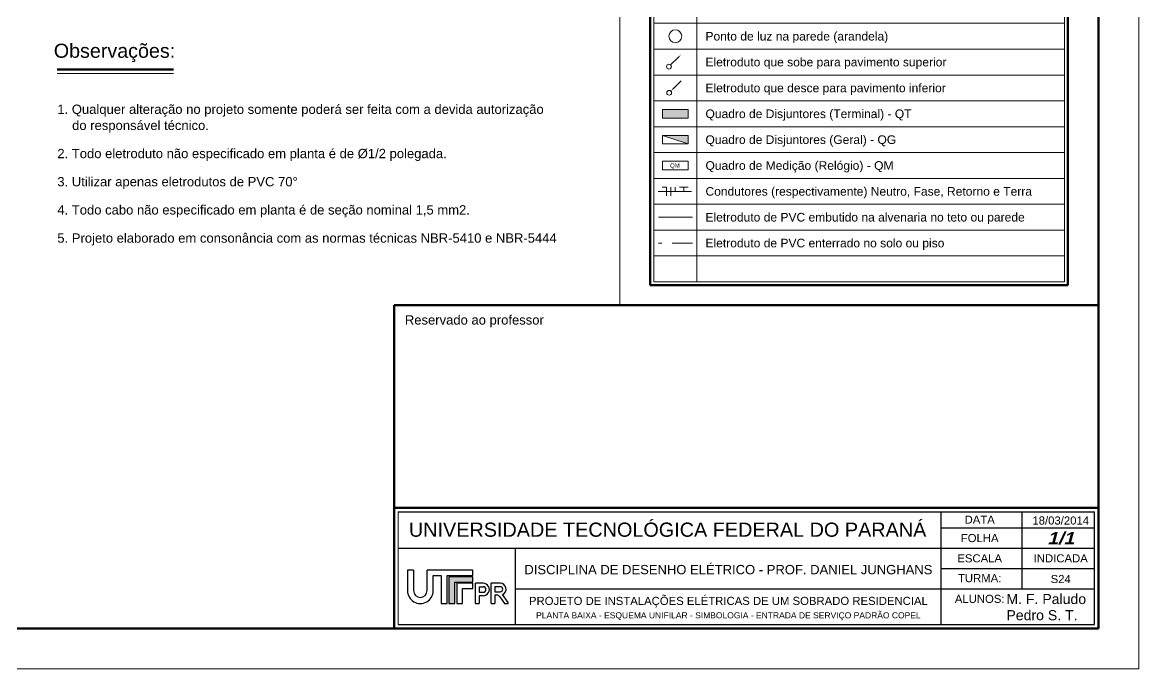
# Model space of a CAD drawing. Header units: millimetres. Extents: x 32795 to 62495, y 13907 to 34907.
# Drawn here: x 48627 to 62495, y 13907 to 21937 of the extents above; entities that cross this region are included whole.
import ezdxf
from ezdxf.enums import TextEntityAlignment as Align

# ---------------------------------------------------------------- set-up
doc = ezdxf.new("R2010")
doc.units = ezdxf.units.MM
doc.header["$LTSCALE"] = 10
doc.linetypes.add('DASHEDX2', pattern=[38.1, 25.4, -12.7])
doc.layers.get('0').update_dxf_attribs({"lineweight": 20})
doc.layers.add('FORMATO', color=7, linetype='Continuous', lineweight=20)
doc.layers.add('Paredes', color=7, linetype='Continuous', lineweight=20)
doc.styles.add('bold', font='')
doc.styles.add('Paludo', font='ARIAL.TTF', dxfattribs={"height": 100})
doc.styles.add('style1', font='ARIAL.TTF')
doc.styles.get('bold').set_extended_font_data('Arial Black', italic=True)

msp = doc.modelspace()

# ---------------------------------------------------------------- hatches: boundary and pattern name
for points in [[(56578.365, 20853.647), (56578.365, 20746.581), (56899.562, 20746.581), (56899.562, 20853.647)], [(56899.562, 20425.384), (56899.562, 20532.449), (56578.365, 20532.449)]]:
    msp.add_hatch(color=2).paths.add_polyline_path(points)
h = msp.add_hatch(color=256)
h.dxf.hatch_style = 1
h.paths.add_polyline_path([(53999.639, 14982.659), (54224.528, 14982.659), (54224.528, 15046.614), (53924.264, 15046.614), (53924.264, 14715.828), (53999.639, 14715.828)])

# ---------------------------------------------------------------- linework, layer by layer
for p, q in [((62494.971, 13906.604), (62494.971, 34906.604)), ((56049.248, 18424.153), (56049.248, 26066.853)), ((61994.971, 26066.853), (61994.971, 18424.153)), ((56471.299, 25778.676), (56471.299, 18712.33)), ((61572.92, 25778.676), (61572.92, 18712.33)), ((57006.628, 25457.478), (57006.628, 18712.33)), ((56471.299, 21924.305), (61572.92, 21924.305)), ((56471.299, 21603.108), (61572.92, 21603.108)), ((50507.122, 21298.808), (49061.968, 21298.808)), ((56471.299, 21281.91), (61572.92, 21281.91)), ((56471.299, 20960.713), (61572.92, 20960.713)), ((56471.299, 20639.515), (61572.92, 20639.515)), ((56471.299, 19354.725), (61572.92, 19354.725)), ((56471.299, 19033.527), (61572.92, 19033.527)), ((56471.299, 18712.33), (61572.92, 18712.33)), ((53295.316, 14456.949), (53295.316, 15856.546)), ((53924.264, 15046.614), (53924.264, 14715.828)), ((54224.528, 15046.614), (53924.264, 15046.614)), ((53999.639, 14715.828), (53999.639, 14982.659)), ((53999.639, 14982.659), (54224.528, 14982.659)), ((54224.528, 14982.659), (54224.528, 15046.614)), ((53924.264, 14715.828), (53999.639, 14715.828)), ((32794.971, 13906.604), (62494.971, 13906.604))]:
    msp.add_line(p, q)
at = {"color": 4, "lineweight": 100}
for p, q in [((61994.971, 14406.604), (61994.971, 34406.604)), ((50507.122, 21348.808), (49061.968, 21348.808)), ((53244.971, 18424.153), (61994.971, 18424.153)), ((53244.971, 18424.153), (53244.971, 15906.891)), ((61994.971, 18424.153), (61994.971, 15906.891)), ((53244.971, 14406.604), (53244.971, 15906.891)), ((53244.971, 15906.891), (61994.971, 15906.891)), ((34044.971, 14406.604), (61994.971, 14406.604)), ((53244.971, 14406.604), (61994.971, 14406.604))]:
    msp.add_line(p, q, dxfattribs=at)
at = {"lineweight": 100}
for p, q in [((56428.473, 25821.502), (56428.473, 18669.504)), ((61615.746, 25821.502), (61615.746, 18669.504)), ((56428.473, 18669.504), (61615.746, 18669.504)), ((61994.971, 18424.153), (56049.248, 18424.153))]:
    msp.add_line(p, q, dxfattribs=at)
at = {"color": 2}
for p, q in [((56771.008, 21496.44), (56681.125, 21406.557)), ((56810.346, 21209.731), (56720.463, 21119.848)), ((56720.463, 21119.848), (56810.346, 21209.731)), ((56899.562, 20425.384), (56578.365, 20532.449))]:
    msp.add_line(p, q, dxfattribs=at)
at = {"lineweight": -3}
for p, q in [((53295.316, 15856.546), (61944.626, 15856.546)), ((60041.576, 14456.949), (60041.576, 15856.546)), ((61048.481, 14899.987), (61048.481, 15856.546)), ((61944.626, 14456.949), (61944.626, 15856.546)), ((60041.576, 15655.165), (61952.321, 15655.165)), ((53295.316, 15403.439), (61944.626, 15403.439)), ((54755.327, 14456.949), (54755.327, 15403.439)), ((53411.32, 15131.411), (53411.32, 14874.002)), ((53487.737, 15131.411), (53411.32, 15131.411)), ((53487.737, 15131.411), (53487.737, 14876.123)), ((54224.528, 15131.411), (53655.473, 15131.411)), ((53655.473, 14876.123), (53655.473, 15131.411)), ((54224.528, 15064.335), (54224.528, 15131.411)), ((60041.576, 15151.713), (61944.626, 15151.713)), ((60041.576, 15151.713), (61944.626, 15151.713)), ((53731.904, 15064.335), (53830.842, 15064.335)), ((53731.904, 14876.123), (53731.904, 15064.335)), ((53830.842, 15064.335), (53830.842, 14715.828)), ((53905.155, 14715.828), (53905.155, 15064.335)), ((53905.155, 15064.335), (54224.528, 15064.335)), ((53924.264, 15046.614), (53924.264, 14715.828)), ((54224.528, 15046.614), (53924.264, 15046.614)), ((53999.639, 14715.828), (53999.639, 14982.659)), ((53999.639, 14982.659), (54224.528, 14982.659)), ((54224.528, 14982.659), (54224.528, 15046.614)), ((54224.528, 14967.42), (54025.118, 14967.42)), ((54025.118, 14967.42), (54025.118, 14715.828)), ((54094.123, 14715.828), (54094.123, 14900.983)), ((54094.123, 14900.983), (54224.528, 14900.983)), ((54224.528, 14900.983), (54224.528, 14967.42)), ((54256.551, 14715.828), (54256.551, 14967.42)), ((54353.159, 14967.42), (54256.551, 14967.42)), ((54301.139, 14925.38), (54301.139, 14855.371)), ((54301.139, 14925.38), (54352.097, 14925.38)), ((54301.139, 14855.371), (54352.097, 14855.371)), ((54563.706, 14967.42), (54451.174, 14967.42)), ((54451.174, 14715.828), (54451.174, 14967.42)), ((54497.886, 14926.381), (54497.886, 14862.737)), ((54497.886, 14926.381), (54563.706, 14926.381)), ((54497.886, 14862.737), (54563.706, 14862.737)), ((54755.327, 14899.987), (61944.626, 14899.987)), ((53830.842, 14715.828), (53905.155, 14715.828)), ((53924.264, 14715.828), (53999.639, 14715.828)), ((54025.118, 14715.828), (54094.123, 14715.828)), ((54256.551, 14715.828), (54301.139, 14715.828)), ((54352.097, 14813.324), (54301.139, 14813.324)), ((54301.139, 14813.324), (54301.139, 14715.828)), ((54451.174, 14715.828), (54497.886, 14715.828)), ((54523.37, 14820.434), (54497.886, 14820.434)), ((54497.886, 14820.434), (54497.886, 14715.828)), ((54558.398, 14800.154), (54616.574, 14715.828)), ((54661.771, 14729.792), (54593.589, 14828.108)), ((54616.574, 14715.828), (54661.771, 14715.828)), ((54661.771, 14715.828), (54661.771, 14729.792)), ((53295.316, 14456.949), (61944.626, 14456.949))]:
    msp.add_line(p, q, dxfattribs=at)
at = {"color": 4, "lineweight": -3}
msp.add_line((61994.971, 14406.604), (61994.971, 15906.891), dxfattribs=at)
at = {"color": 2}
for points in [[(56578.365, 20746.581), (56899.562, 20746.581), (56899.562, 20853.647), (56578.365, 20853.647)], [(56578.365, 20425.384), (56899.562, 20425.384), (56899.562, 20532.449), (56578.365, 20532.449)]]:
    msp.add_lwpolyline(points, close=True, dxfattribs=at)
for centre, radius in [((56738.964, 21763.707), 80.299), ((56659.927, 21385.359), 29.978), ((56662.168, 21061.554), 29.978)]:
    msp.add_circle(centre, radius, dxfattribs=at)
at = {"lineweight": -3}
for centre, radius, start, end in [((53571.605, 14876.123), 160.299, 179.2416989, 0), ((53571.605, 14876.123), 83.868, 180, 0), ((54352.097, 14890.375), 77.052, 270, 90.7894869), ((54352.097, 14890.375), 35.004, 270, 90), ((54563.706, 14894.559), 72.861, 154.1034921, 154.6042041), ((54563.706, 14894.559), 72.861, 205.3957959, 205.8965079), ((54563.706, 14894.559), 72.861, 294.2135942, 90), ((54563.706, 14894.559), 31.822, 270, 90), ((54523.37, 14780.044), 40.39, 29.860699, 90)]:
    msp.add_arc(centre, radius, start, end, dxfattribs=at)
at = {"color": 2}
for points in [[(56764.825, 21502.623), (56777.191, 21490.257), (56808.104, 21533.536)], [(56726.646, 21113.665), (56714.28, 21126.031), (56683.366, 21082.752)]]:
    msp.add_solid(points, dxfattribs=at)
at = {"layer": 'FORMATO', "color": 4}
for p, q in [((56939.024, 19836.521), (56526.217, 19836.521)), ((56953.2, 19515.324), (56530.238, 19515.324))]:
    msp.add_line(p, q, dxfattribs=at)
at = {"layer": 'FORMATO', "color": 2}
for p, q in [((56629.708, 19890.054), (56576.175, 19890.054)), ((56629.708, 19890.054), (56629.708, 19782.988)), ((56683.241, 19890.054), (56683.241, 19782.988)), ((56736.774, 19890.054), (56736.774, 19836.521)), ((56897.372, 19890.054), (56790.306, 19890.054)), ((56843.839, 19890.054), (56843.839, 19836.521))]:
    msp.add_line(p, q, dxfattribs=at)
at = {"layer": 'FORMATO', "color": 4, "linetype": 'DASHEDX2'}
msp.add_line((56953.2, 19194.126), (56530.238, 19194.126), dxfattribs=at)
at = {"layer": 'FORMATO', "color": 2}
msp.add_lwpolyline([(56578.365, 20104.186), (56899.562, 20104.186), (56899.562, 20211.252), (56578.365, 20211.252)], close=True, dxfattribs=at)
at = {"layer": 'Paredes'}
for p, q in [((56471.299, 20318.318), (61572.92, 20318.318)), ((56471.299, 19997.12), (61572.92, 19997.12)), ((56471.299, 19675.923), (61572.92, 19675.923))]:
    msp.add_line(p, q, dxfattribs=at)

# ---------------------------------------------------------------- texts
at = {"style": 'style1'}
for s, p in [('Ponto de luz na parede (arandela)', (57113.694, 21710.174)), ('Eletroduto que sobe para pavimento superior', (57113.694, 21388.976)), ('Eletroduto que desce para pavimento inferior', (57113.694, 21067.779)), ('Quadro de Disjuntores (Terminal) - QT', (57113.694, 20746.581)), ('Quadro de Disjuntores (Geral) - QG', (57113.694, 20425.384)), ('Eletroduto de PVC embutido na alvenaria no teto ou parede', (57113.694, 19461.791)), ('Eletroduto de PVC enterrado no solo ou piso', (57113.694, 19140.593))]:
    msp.add_text(s, height=107.06585, dxfattribs=at).set_placement(p)
at = {"lineweight": -3, "style": 'style1'}
for s, height, p in [('Observações:', 175, (49018.273, 21495.979)), ('1. Qualquer alteração no projeto somente poderá ser feita com a devida autorização', 115.79402, (49061.968, 20798.808)), ('do responsável técnico.', 115.79402, (49245.773, 20598.808)), ('2. Todo eletroduto não especificado em planta é de %%C1/2 polegada.', 115.79402, (49061.968, 20248.808)), ('3. Utilizar apenas eletrodutos de PVC 70%%D', 115.79402, (49061.968, 19898.808)), ('4. Todo cabo não especificado em planta é de seção nominal 1,5 mm2.', 115.79402, (49061.968, 19548.808)), ('5. Projeto elaborado em consonância com as normas técnicas NBR-5410 e NBR-5444', 115.79402, (49061.968, 19198.808))]:
    msp.add_text(s, height=height, dxfattribs=at).set_placement(p)
at = {"lineweight": -3}
for s, height, style, p in [('Reservado ao professor', 115.79402, 'style1', (54242.35, 18224.999)), ('UNIVERSIDADE TECNOLÓGICA FEDERAL DO PARANÁ', 176.20829, 'style1', (56643.273, 15655.165)), ('DATA', 100.6904, 'style1', (60519.856, 15757.638)), ('18/03/2014', 100.6904, 'style1', (61526.76, 15749.417)), ('FOLHA', 100.6904, 'style1', (60519.856, 15529.302)), ('1/1', 151.0357, 'bold', (61526.76, 15529.302)), ('ESCALA', 100.6904, 'style1', (60519.856, 15277.576)), ('INDICADA', 100.6904, 'style1', (61526.76, 15277.576)), ('DISCIPLINA DE DESENHO ELÉTRICO - PROF. DANIEL JUNGHANS', 115.79402, 'style1', (57398.452, 15151.713)), ('TURMA:', 100.6904, 'style1', (60519.856, 15030.973)), ('S24', 100.6904, 'style1', (61526.76, 15020.751)), ('PROJETO DE INSTALAÇÕES ELÉTRICAS DE UM SOBRADO RESIDENCIAL', 100.69045, 'style1', (57398.452, 14746.985)), ('ALUNOS:', 100.6904, 'style1', (60519.856, 14774.124)), ('PLANTA BAIXA - ESQUEMA UNIFILAR - SIMBOLOGIA - ENTRADA DE SERVIÇO PADRÃO COPEL', 75.51784, 'style1', (57398.452, 14568.273))]:
    msp.add_text(s, height=height, dxfattribs=dict(at, style=style)).set_placement(p, align=Align.MIDDLE)
at = {"style": 'Paludo'}
for s, p in [('M. F. Paludo', (60852.266, 14834.49)), ('Pedro S. T.', (60852.266, 14633.688))]:
    msp.add_text(s, height=125, dxfattribs=at).set_placement(p, align=Align.TOP_LEFT)
at = {"layer": 'Paredes', "style": 'style1'}
for s, height, p in [('QM', 53.5329, (56674.118, 20130.83)), ('Quadro de Medição (Relógio) - QM', 107.06585, (57113.694, 20104.186)), ('Condutores (respectivamente) Neutro, Fase, Retorno e Terra', 107.06585, (57113.694, 19782.988))]:
    msp.add_text(s, height=height, dxfattribs=at).set_placement(p)

doc.saveas('drawing.dxf')
